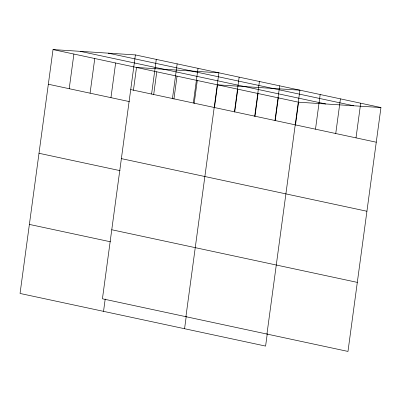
<?xml version="1.0" encoding="UTF-8"?>
<svg xmlns="http://www.w3.org/2000/svg" width="401" height="401" viewBox="0 0 401 401"><rect width="100%" height="100%" fill="white"/><g stroke="black" fill="none" stroke-linecap="round" stroke-linejoin="round"><path stroke-width="0.6" d="M135.403 54.917L102.43 298.795L347.978 351.426L380.95 107.543L135.403 54.917L53.022 49.574L20.05 293.457L265.597 346.083L267.261 333.757M69.208 88.706L73.894 54.045M90.08 93.182L94.766 58.521M110.952 97.654L115.638 62.992M103.533 311.346L105.202 299.021M133.413 90.37L136.51 67.468L218.891 72.812L185.919 316.69M151.588 94.05L156.275 59.388M153.668 94.711L156.766 71.809M172.46 98.526L177.147 63.864M173.929 99.052L177.026 76.15M193.332 102.997L198.019 68.335M194.184 103.393L197.282 80.491M184.565 328.715L186.234 316.389M214.445 107.739L217.537 84.837L299.918 90.18L266.946 334.058M234.46 111.814L239.146 77.152M234.7 112.079L237.798 89.177M254.72 116.155L259.407 81.493M254.956 116.42L258.054 93.518M274.976 120.495L279.662 85.834M275.216 120.761L278.314 97.859M295.472 125.107L298.57 102.205L53.022 49.574M315.492 129.182L320.178 94.521M335.747 133.523L340.434 98.862M356.008 137.864L360.694 103.202M298.57 102.205L380.95 107.543M108.22 53.153L353.762 105.784M80.21 51.338L325.752 103.964M130.721 89.578L376.263 142.21M48.336 84.235L129.438 101.618M121.383 158.621L366.93 211.252M39.002 153.277L120.105 170.661M111.764 229.753L357.311 282.384M29.383 224.41L110.486 241.793"/></g></svg>
